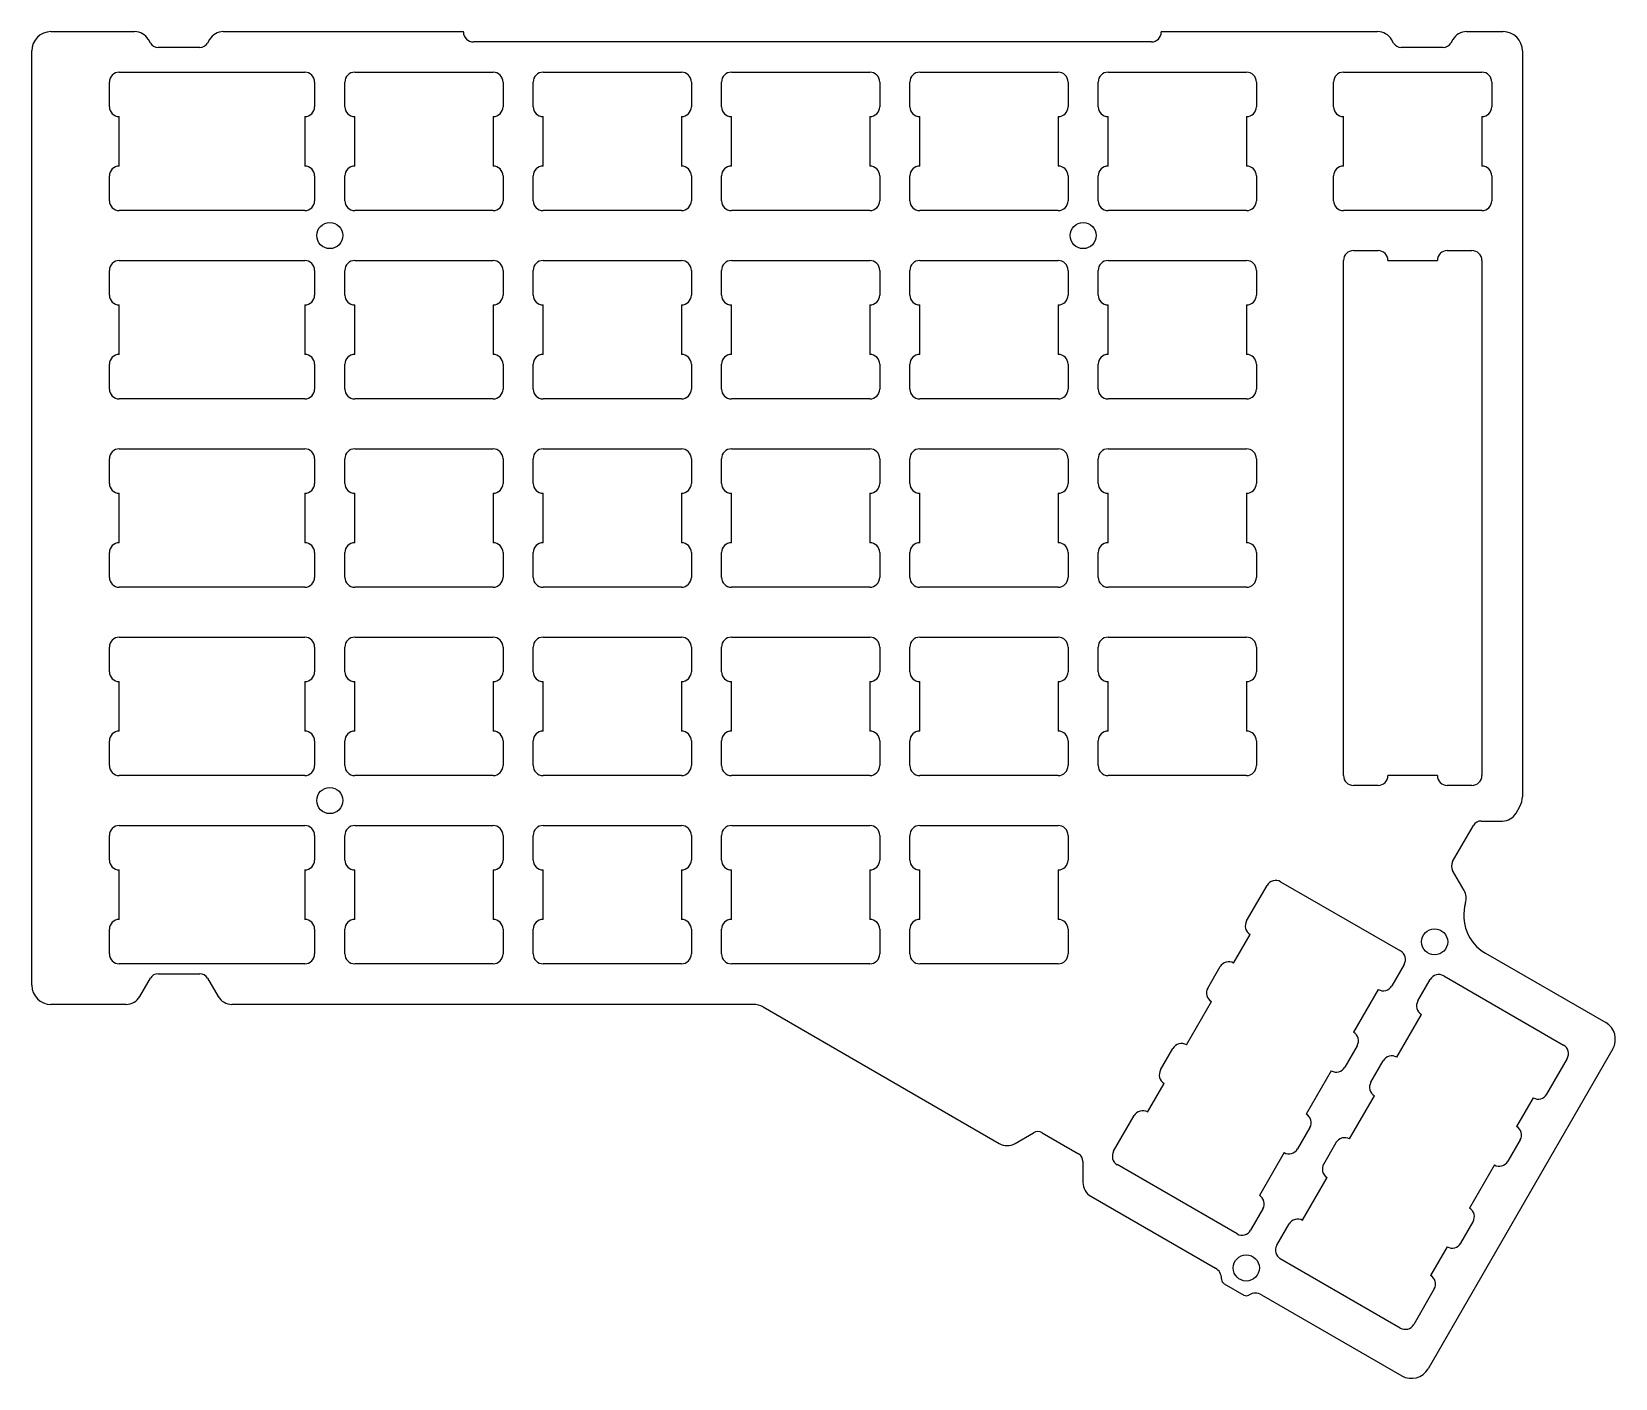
# Model space of a CAD drawing. Header units: millimetres. Extents: x -65 to 95, y -55 to 81.
import ezdxf

# ---------------------------------------------------------------- set-up
doc = ezdxf.new("R2010")
doc.units = ezdxf.units.MM

msp = doc.modelspace()

# ---------------------------------------------------------------- linework, layer by layer
at = {"color": 7, "linetype": 'Continuous', "lineweight": 25}
for p, q in [((-62.97, 80.82), (-54.51, 80.82)), ((-45.54, 80.82), (-21.25, 80.82)), ((-21.25, 80.78), (-21.25, 80.82)), ((49.33, 80.82), (49.33, 80.78)), ((49.33, 80.82), (71.21, 80.82)), ((80.21, 80.82), (83.91, 80.82)), ((-64.92, -15.63), (-64.92, 78.87)), ((-52.92, 79.67), (-53.12, 80.02)), ((-47.91, 79.22), (-52.14, 79.22)), ((-46.93, 80.02), (-47.13, 79.67)), ((48.33, 79.78), (-20.25, 79.78)), ((72.83, 79.67), (72.63, 80.02)), ((77.84, 79.22), (73.61, 79.22)), ((78.82, 80.02), (78.62, 79.67)), ((85.86, 78.87), (85.86, 3.42)), ((-57.06, 73.22), (-57.06, 75.72)), ((-56.06, 76.72), (-37.3, 76.72)), ((-36.3, 75.72), (-36.3, 73.22)), ((-33.25, 73.22), (-33.25, 75.72)), ((-32.25, 76.72), (-18.25, 76.72)), ((-17.25, 75.72), (-17.25, 73.22)), ((-14.2, 73.22), (-14.2, 75.72)), ((-13.2, 76.72), (0.8, 76.72)), ((1.8, 75.72), (1.8, 73.22)), ((4.85, 73.22), (4.85, 75.72)), ((5.85, 76.72), (19.85, 76.72)), ((20.85, 75.72), (20.85, 73.22)), ((23.9, 73.22), (23.9, 75.72)), ((24.9, 76.72), (38.9, 76.72)), ((39.9, 75.72), (39.9, 73.22)), ((42.95, 73.22), (42.95, 75.72)), ((43.95, 76.72), (57.95, 76.72)), ((58.95, 75.72), (58.95, 73.22)), ((66.76, 73.22), (66.76, 75.72)), ((67.76, 76.72), (81.76, 76.72)), ((82.76, 75.72), (82.76, 73.22)), ((-56.06, 67.22), (-56.06, 72.22)), ((-37.3, 72.22), (-37.3, 67.22)), ((-32.25, 67.22), (-32.25, 72.22)), ((-18.25, 72.22), (-18.25, 67.22)), ((-13.2, 67.22), (-13.2, 72.22)), ((0.8, 72.22), (0.8, 67.22)), ((5.85, 67.22), (5.85, 72.22)), ((19.85, 72.22), (19.85, 67.22)), ((24.9, 67.22), (24.9, 72.22)), ((38.9, 72.22), (38.9, 67.22)), ((43.95, 67.22), (43.95, 72.22)), ((57.95, 72.22), (57.95, 67.22)), ((67.76, 67.22), (67.76, 72.22)), ((81.76, 72.22), (81.76, 67.22)), ((-57.06, 63.72), (-57.06, 66.22)), ((-36.3, 66.22), (-36.3, 63.72)), ((-33.25, 63.72), (-33.25, 66.22)), ((-17.25, 66.22), (-17.25, 63.72)), ((-14.2, 63.72), (-14.2, 66.22)), ((1.8, 66.22), (1.8, 63.72)), ((4.85, 63.72), (4.85, 66.22)), ((20.85, 66.22), (20.85, 63.72)), ((23.9, 63.72), (23.9, 66.22)), ((39.9, 66.22), (39.9, 63.72)), ((42.95, 63.72), (42.95, 66.22)), ((58.95, 66.22), (58.95, 63.72)), ((66.76, 63.72), (66.76, 66.22)), ((82.76, 66.22), (82.76, 63.72)), ((-37.3, 62.72), (-56.06, 62.72)), ((-18.25, 62.72), (-32.25, 62.72)), ((0.8, 62.72), (-13.2, 62.72)), ((19.85, 62.72), (5.85, 62.72)), ((38.9, 62.72), (24.9, 62.72)), ((57.95, 62.72), (43.95, 62.72)), ((81.76, 62.72), (67.76, 62.72)), ((-56.06, 57.67), (-37.3, 57.67)), ((-32.25, 57.67), (-18.25, 57.67)), ((-13.2, 57.67), (0.8, 57.67)), ((5.85, 57.67), (19.85, 57.67)), ((24.9, 57.67), (38.9, 57.67)), ((43.95, 57.67), (57.95, 57.67)), ((67.76, 5.57), (67.76, 57.67)), ((68.76, 58.67), (71.26, 58.67)), ((72.26, 57.67), (77.26, 57.67)), ((78.26, 58.67), (80.76, 58.67)), ((81.76, 57.67), (81.76, 5.57)), ((-57.06, 54.17), (-57.06, 56.67)), ((-36.3, 56.67), (-36.3, 54.17)), ((-33.25, 54.17), (-33.25, 56.67)), ((-17.25, 56.67), (-17.25, 54.17)), ((-14.2, 54.17), (-14.2, 56.67)), ((1.8, 56.67), (1.8, 54.17)), ((4.85, 54.17), (4.85, 56.67)), ((20.85, 56.67), (20.85, 54.17)), ((23.9, 54.17), (23.9, 56.67)), ((39.9, 56.67), (39.9, 54.17)), ((42.95, 54.17), (42.95, 56.67)), ((58.95, 56.67), (58.95, 54.17)), ((-56.06, 48.17), (-56.06, 53.17)), ((-37.3, 53.17), (-37.3, 48.17)), ((-32.25, 48.17), (-32.25, 53.17)), ((-18.25, 53.17), (-18.25, 48.17)), ((-13.2, 48.17), (-13.2, 53.17)), ((0.8, 53.17), (0.8, 48.17)), ((5.85, 48.17), (5.85, 53.17)), ((19.85, 53.17), (19.85, 48.17)), ((24.9, 48.17), (24.9, 53.17)), ((38.9, 53.17), (38.9, 48.17)), ((43.95, 48.17), (43.95, 53.17)), ((57.95, 53.17), (57.95, 48.17)), ((-57.06, 44.67), (-57.06, 47.17)), ((-36.3, 47.17), (-36.3, 44.67)), ((-33.25, 44.67), (-33.25, 47.17)), ((-17.25, 47.17), (-17.25, 44.67)), ((-14.2, 44.67), (-14.2, 47.17)), ((1.8, 47.17), (1.8, 44.67)), ((4.85, 44.67), (4.85, 47.17)), ((20.85, 47.17), (20.85, 44.67)), ((23.9, 44.67), (23.9, 47.17)), ((39.9, 47.17), (39.9, 44.67)), ((42.95, 44.67), (42.95, 47.17)), ((58.95, 47.17), (58.95, 44.67)), ((-37.3, 43.67), (-56.06, 43.67)), ((-18.25, 43.67), (-32.25, 43.67)), ((0.8, 43.67), (-13.2, 43.67)), ((19.85, 43.67), (5.85, 43.67)), ((38.9, 43.67), (24.9, 43.67)), ((57.95, 43.67), (43.95, 43.67)), ((-56.06, 38.62), (-37.3, 38.62)), ((-32.25, 38.62), (-18.25, 38.62)), ((-13.2, 38.62), (0.8, 38.62)), ((5.85, 38.62), (19.85, 38.62)), ((24.9, 38.62), (38.9, 38.62)), ((43.95, 38.62), (57.95, 38.62)), ((-57.06, 35.12), (-57.06, 37.62)), ((-36.3, 37.62), (-36.3, 35.12)), ((-33.25, 35.12), (-33.25, 37.62)), ((-17.25, 37.62), (-17.25, 35.12)), ((-14.2, 35.12), (-14.2, 37.62)), ((1.8, 37.62), (1.8, 35.12)), ((4.85, 35.12), (4.85, 37.62)), ((20.85, 37.62), (20.85, 35.12)), ((23.9, 35.12), (23.9, 37.62)), ((39.9, 37.62), (39.9, 35.12)), ((42.95, 35.12), (42.95, 37.62)), ((58.95, 37.62), (58.95, 35.12)), ((-56.06, 29.12), (-56.06, 34.12)), ((-37.3, 34.12), (-37.3, 29.12)), ((-32.25, 29.12), (-32.25, 34.12)), ((-18.25, 34.12), (-18.25, 29.12)), ((-13.2, 29.12), (-13.2, 34.12)), ((0.8, 34.12), (0.8, 29.12)), ((5.85, 29.12), (5.85, 34.12)), ((19.85, 34.12), (19.85, 29.12)), ((24.9, 29.12), (24.9, 34.12)), ((38.9, 34.12), (38.9, 29.12)), ((43.95, 29.12), (43.95, 34.12)), ((57.95, 34.12), (57.95, 29.12)), ((-57.06, 25.62), (-57.06, 28.12)), ((-36.3, 28.12), (-36.3, 25.62)), ((-33.25, 25.62), (-33.25, 28.12)), ((-17.25, 28.12), (-17.25, 25.62)), ((-14.2, 25.62), (-14.2, 28.12)), ((1.8, 28.12), (1.8, 25.62)), ((4.85, 25.62), (4.85, 28.12)), ((20.85, 28.12), (20.85, 25.62)), ((23.9, 25.62), (23.9, 28.12)), ((39.9, 28.12), (39.9, 25.62)), ((42.95, 25.62), (42.95, 28.12)), ((58.95, 28.12), (58.95, 25.62)), ((-37.3, 24.62), (-56.06, 24.62)), ((-18.25, 24.62), (-32.25, 24.62)), ((0.8, 24.62), (-13.2, 24.62)), ((19.85, 24.62), (5.85, 24.62)), ((38.9, 24.62), (24.9, 24.62)), ((57.95, 24.62), (43.95, 24.62)), ((-56.06, 19.57), (-37.3, 19.57)), ((-32.25, 19.57), (-18.25, 19.57)), ((-13.2, 19.57), (0.8, 19.57)), ((5.85, 19.57), (19.85, 19.57)), ((24.9, 19.57), (38.9, 19.57)), ((43.95, 19.57), (57.95, 19.57)), ((-57.06, 16.07), (-57.06, 18.57)), ((-36.3, 18.57), (-36.3, 16.07)), ((-33.25, 16.07), (-33.25, 18.57)), ((-17.25, 18.57), (-17.25, 16.07)), ((-14.2, 16.07), (-14.2, 18.57)), ((1.8, 18.57), (1.8, 16.07)), ((4.85, 16.07), (4.85, 18.57)), ((20.85, 18.57), (20.85, 16.07)), ((23.9, 16.07), (23.9, 18.57)), ((39.9, 18.57), (39.9, 16.07)), ((42.95, 16.07), (42.95, 18.57)), ((58.95, 18.57), (58.95, 16.07)), ((-56.06, 10.07), (-56.06, 15.07)), ((-37.3, 15.07), (-37.3, 10.07)), ((-32.25, 10.07), (-32.25, 15.07)), ((-18.25, 15.07), (-18.25, 10.07)), ((-13.2, 10.07), (-13.2, 15.07)), ((0.8, 15.07), (0.8, 10.07)), ((5.85, 10.07), (5.85, 15.07)), ((19.85, 15.07), (19.85, 10.07)), ((24.9, 10.07), (24.9, 15.07)), ((38.9, 15.07), (38.9, 10.07)), ((43.95, 10.07), (43.95, 15.07)), ((57.95, 15.07), (57.95, 10.07)), ((-57.06, 6.57), (-57.06, 9.07)), ((-36.3, 9.07), (-36.3, 6.57)), ((-33.25, 6.57), (-33.25, 9.07)), ((-17.25, 9.07), (-17.25, 6.57)), ((-14.2, 6.57), (-14.2, 9.07)), ((1.8, 9.07), (1.8, 6.57)), ((4.85, 6.57), (4.85, 9.07)), ((20.85, 9.07), (20.85, 6.57)), ((23.9, 6.57), (23.9, 9.07)), ((39.9, 9.07), (39.9, 6.57)), ((42.95, 6.57), (42.95, 9.07)), ((58.95, 9.07), (58.95, 6.57)), ((-37.3, 5.57), (-56.06, 5.57)), ((-18.25, 5.57), (-32.25, 5.57)), ((0.8, 5.57), (-13.2, 5.57)), ((19.85, 5.57), (5.85, 5.57)), ((38.9, 5.57), (24.9, 5.57)), ((57.95, 5.57), (43.95, 5.57)), ((77.26, 5.57), (72.26, 5.57)), ((71.26, 4.57), (68.76, 4.57)), ((80.76, 4.57), (78.26, 4.57)), ((85.22, 1.77), (85.6, 2.44)), ((-56.06, 0.52), (-37.3, 0.52)), ((-32.25, 0.52), (-18.25, 0.52)), ((-13.2, 0.52), (0.8, 0.52)), ((5.85, 0.52), (19.85, 0.52)), ((24.9, 0.52), (38.9, 0.52)), ((78.8, -3.14), (80.91, 0.52)), ((81.69, 0.97), (83.83, 0.97)), ((-57.06, -2.98), (-57.06, -0.48)), ((-36.3, -0.48), (-36.3, -2.98)), ((-33.25, -2.98), (-33.25, -0.48)), ((-17.25, -0.48), (-17.25, -2.98)), ((-14.2, -2.98), (-14.2, -0.48)), ((1.8, -0.48), (1.8, -2.98)), ((4.85, -2.98), (4.85, -0.48)), ((20.85, -0.48), (20.85, -2.98)), ((23.9, -2.98), (23.9, -0.48)), ((39.9, -0.48), (39.9, -2.98)), ((-56.06, -8.98), (-56.06, -3.98)), ((-37.3, -3.98), (-37.3, -8.98)), ((-32.25, -8.98), (-32.25, -3.98)), ((-18.25, -3.98), (-18.25, -8.98)), ((-13.2, -8.98), (-13.2, -3.98)), ((0.8, -3.98), (0.8, -8.98)), ((5.85, -8.98), (5.85, -3.98)), ((19.85, -3.98), (19.85, -8.98)), ((24.9, -8.98), (24.9, -3.98)), ((38.9, -3.98), (38.9, -8.98)), ((79.96, -6.05), (78.8, -4.04)), ((57.96, -9.13), (60.04, -5.54)), ((61.4, -5.17), (73.53, -12.17)), ((-57.06, -12.48), (-57.06, -9.98)), ((-36.3, -9.98), (-36.3, -12.48)), ((-33.25, -12.48), (-33.25, -9.98)), ((-17.25, -9.98), (-17.25, -12.48)), ((-14.2, -12.48), (-14.2, -9.98)), ((1.8, -9.98), (1.8, -12.48)), ((4.85, -12.48), (4.85, -9.98)), ((20.85, -9.98), (20.85, -12.48)), ((23.9, -12.48), (23.9, -9.98)), ((39.9, -9.98), (39.9, -12.48)), ((56.65, -13.4), (58.33, -10.5)), ((82.12, -12.4), (94.28, -19.42)), ((-37.3, -13.48), (-56.06, -13.48)), ((-18.25, -13.48), (-32.25, -13.48)), ((0.8, -13.48), (-13.2, -13.48)), ((19.85, -13.48), (5.85, -13.48)), ((38.9, -13.48), (24.9, -13.48)), ((54.04, -15.93), (55.29, -13.76)), ((73.89, -13.54), (72.64, -15.7)), ((-53.99, -16.78), (-52.92, -14.93)), ((-52.14, -14.48), (-47.91, -14.48)), ((-47.13, -14.93), (-46.06, -16.78)), ((75.28, -17.23), (76.53, -15.06)), ((77.9, -14.7), (90.02, -21.7)), ((-55.37, -17.58), (-62.97, -17.58)), ((8.08, -17.58), (-44.67, -17.58)), ((51.88, -21.67), (54.4, -17.3)), ((71.28, -16.07), (68.78, -20.4)), ((9.05, -17.84), (32.95, -31.64)), ((73.15, -22.92), (75.65, -18.59)), ((49.26, -24.2), (50.51, -22.04)), ((69.14, -21.76), (67.89, -23.93)), ((95, -22.08), (76.32, -54.43)), ((70.53, -25.45), (71.78, -23.29)), ((90.39, -23.06), (88.31, -26.66)), ((47.95, -28.47), (49.63, -25.57)), ((66.53, -24.3), (64, -28.67)), ((68.37, -31.19), (70.9, -26.82)), ((86.95, -27.02), (85.27, -29.92)), ((44.51, -32.43), (46.59, -28.83)), ((64.37, -30.04), (63.12, -32.2)), ((34.55, -31.64), (36.4, -30.57)), ((37.3, -30.57), (40.96, -32.69)), ((65.76, -33.73), (67.01, -31.56)), ((85.64, -31.29), (84.39, -33.45)), ((41.41, -33.47), (41.41, -35.6)), ((61.75, -32.57), (59.25, -36.9)), ((57, -40.79), (44.88, -33.79)), ((63.62, -39.42), (66.12, -35.09)), ((83.02, -33.82), (80.5, -38.19)), ((42.21, -36.99), (54.8, -44.26)), ((59.62, -38.26), (58.37, -40.43)), ((61.01, -41.95), (62.26, -39.79)), ((80.86, -39.56), (79.61, -41.73)), ((78.25, -42.09), (76.57, -44.99)), ((73.5, -50.32), (61.37, -43.32)), ((55.43, -45.34), (55.43, -45.4)), ((55.68, -45.83), (57.68, -46.99)), ((76.94, -46.36), (74.86, -49.95)), ((58.18, -46.99), (58.23, -46.96)), ((59.48, -46.96), (73.66, -55.14))]:
    msp.add_line(p, q, dxfattribs=at)
for centre in [(-34.77, 60.19), (41.43, 60.19), (-34.77, 3.04), (76.98, -11.25), (57.93, -44.24)]:
    msp.add_circle(centre, 1.32, dxfattribs=at)
for centre, radius, start, end in [((-62.97, 78.87), 1.95, 90, 180), ((-54.51, 79.22), 1.6, 30, 90), ((-45.54, 79.22), 1.6, 90, 150), ((-20.25, 80.78), 1, 180, 270), ((48.33, 80.78), 1, 270, 0), ((71.24, 79.22), 1.6, 30, 91.2257), ((80.21, 79.22), 1.6, 90, 150), ((83.91, 78.87), 1.95, 0, 90), ((-52.14, 80.12), 0.9, 210, 270), ((-47.91, 80.12), 0.9, 270, 330), ((73.61, 80.12), 0.9, 210, 270), ((77.84, 80.12), 0.9, 270, 330), ((-56.06, 75.72), 1, 90, 180), ((-37.3, 75.72), 1, 0, 90), ((-32.25, 75.72), 1, 90, 180), ((-18.25, 75.72), 1, 0, 90), ((-13.2, 75.72), 1, 90, 180), ((0.8, 75.72), 1, 0, 90), ((5.85, 75.72), 1, 90, 180), ((19.85, 75.72), 1, 0, 90), ((24.9, 75.72), 1, 90, 180), ((38.9, 75.72), 1, 0, 90), ((43.95, 75.72), 1, 90, 180), ((57.95, 75.72), 1, 0, 90), ((67.76, 75.72), 1, 90, 180), ((81.76, 75.72), 1, 0, 90), ((-56.06, 73.22), 1, 180, 270), ((-37.3, 73.22), 1, 270, 0), ((-32.25, 73.22), 1, 180, 270), ((-18.25, 73.22), 1, 270, 0), ((-13.2, 73.22), 1, 180, 270), ((0.8, 73.22), 1, 270, 0), ((5.85, 73.22), 1, 180, 270), ((19.85, 73.22), 1, 270, 0), ((24.9, 73.22), 1, 180, 270), ((38.9, 73.22), 1, 270, 0), ((43.95, 73.22), 1, 180, 270), ((57.95, 73.22), 1, 270, 0), ((67.76, 73.22), 1, 180, 270), ((81.76, 73.22), 1, 270, 0), ((-56.06, 66.22), 1, 90, 180), ((-37.3, 66.22), 1, 0, 90), ((-32.25, 66.22), 1, 90, 180), ((-18.25, 66.22), 1, 0, 90), ((-13.2, 66.22), 1, 90, 180), ((0.8, 66.22), 1, 0, 90), ((5.85, 66.22), 1, 90, 180), ((19.85, 66.22), 1, 0, 90), ((24.9, 66.22), 1, 90, 180), ((38.9, 66.22), 1, 0, 90), ((43.95, 66.22), 1, 90, 180), ((57.95, 66.22), 1, 0, 90), ((67.76, 66.22), 1, 90, 180), ((81.76, 66.22), 1, 0, 90), ((-56.06, 63.72), 1, 180, 270), ((-37.3, 63.72), 1, 270, 0), ((-32.25, 63.72), 1, 180, 270), ((-18.25, 63.72), 1, 270, 0), ((-13.2, 63.72), 1, 180, 270), ((0.8, 63.72), 1, 270, 0), ((5.85, 63.72), 1, 180, 270), ((19.85, 63.72), 1, 270, 0), ((24.9, 63.72), 1, 180, 270), ((38.9, 63.72), 1, 270, 0), ((43.95, 63.72), 1, 180, 270), ((57.95, 63.72), 1, 270, 0), ((67.76, 63.72), 1, 180, 270), ((81.76, 63.72), 1, 270, 0), ((-56.06, 56.67), 1, 90, 180), ((-37.3, 56.67), 1, 0, 90), ((-32.25, 56.67), 1, 90, 180), ((-18.25, 56.67), 1, 0, 90), ((-13.2, 56.67), 1, 90, 180), ((0.8, 56.67), 1, 0, 90), ((5.85, 56.67), 1, 90, 180), ((19.85, 56.67), 1, 0, 90), ((24.9, 56.67), 1, 90, 180), ((38.9, 56.67), 1, 0, 90), ((43.95, 56.67), 1, 90, 180), ((57.95, 56.67), 1, 0, 90), ((68.76, 57.67), 1, 90, 180), ((71.26, 57.67), 1, 0, 90), ((78.26, 57.67), 1, 90, 180), ((80.76, 57.67), 1, 0, 90), ((-56.06, 54.17), 1, 180, 270), ((-37.3, 54.17), 1, 270, 0), ((-32.25, 54.17), 1, 180, 270), ((-18.25, 54.17), 1, 270, 0), ((-13.2, 54.17), 1, 180, 270), ((0.8, 54.17), 1, 270, 0), ((5.85, 54.17), 1, 180, 270), ((19.85, 54.17), 1, 270, 0), ((24.9, 54.17), 1, 180, 270), ((38.9, 54.17), 1, 270, 0), ((43.95, 54.17), 1, 180, 270), ((57.95, 54.17), 1, 270, 0), ((-56.06, 47.17), 1, 90, 180), ((-37.3, 47.17), 1, 0, 90), ((-32.25, 47.17), 1, 90, 180), ((-18.25, 47.17), 1, 0, 90), ((-13.2, 47.17), 1, 90, 180), ((0.8, 47.17), 1, 0, 90), ((5.85, 47.17), 1, 90, 180), ((19.85, 47.17), 1, 0, 90), ((24.9, 47.17), 1, 90, 180), ((38.9, 47.17), 1, 0, 90), ((43.95, 47.17), 1, 90, 180), ((57.95, 47.17), 1, 0, 90), ((-56.06, 44.67), 1, 180, 270), ((-37.3, 44.67), 1, 270, 0), ((-32.25, 44.67), 1, 180, 270), ((-18.25, 44.67), 1, 270, 0), ((-13.2, 44.67), 1, 180, 270), ((0.8, 44.67), 1, 270, 0), ((5.85, 44.67), 1, 180, 270), ((19.85, 44.67), 1, 270, 0), ((24.9, 44.67), 1, 180, 270), ((38.9, 44.67), 1, 270, 0), ((43.95, 44.67), 1, 180, 270), ((57.95, 44.67), 1, 270, 0), ((-56.06, 37.62), 1, 90, 180), ((-37.3, 37.62), 1, 0, 90), ((-32.25, 37.62), 1, 90, 180), ((-18.25, 37.62), 1, 0, 90), ((-13.2, 37.62), 1, 90, 180), ((0.8, 37.62), 1, 0, 90), ((5.85, 37.62), 1, 90, 180), ((19.85, 37.62), 1, 0, 90), ((24.9, 37.62), 1, 90, 180), ((38.9, 37.62), 1, 0, 90), ((43.95, 37.62), 1, 90, 180), ((57.95, 37.62), 1, 0, 90), ((-56.06, 35.12), 1, 180, 270), ((-37.3, 35.12), 1, 270, 0), ((-32.25, 35.12), 1, 180, 270), ((-18.25, 35.12), 1, 270, 0), ((-13.2, 35.12), 1, 180, 270), ((0.8, 35.12), 1, 270, 0), ((5.85, 35.12), 1, 180, 270), ((19.85, 35.12), 1, 270, 0), ((24.9, 35.12), 1, 180, 270), ((38.9, 35.12), 1, 270, 0), ((43.95, 35.12), 1, 180, 270), ((57.95, 35.12), 1, 270, 0), ((-56.06, 28.12), 1, 90, 180), ((-37.3, 28.12), 1, 0, 90), ((-32.25, 28.12), 1, 90, 180), ((-18.25, 28.12), 1, 0, 90), ((-13.2, 28.12), 1, 90, 180), ((0.8, 28.12), 1, 0, 90), ((5.85, 28.12), 1, 90, 180), ((19.85, 28.12), 1, 0, 90), ((24.9, 28.12), 1, 90, 180), ((38.9, 28.12), 1, 0, 90), ((43.95, 28.12), 1, 90, 180), ((57.95, 28.12), 1, 0, 90), ((-56.06, 25.62), 1, 180, 270), ((-37.3, 25.62), 1, 270, 0), ((-32.25, 25.62), 1, 180, 270), ((-18.25, 25.62), 1, 270, 0), ((-13.2, 25.62), 1, 180, 270), ((0.8, 25.62), 1, 270, 0), ((5.85, 25.62), 1, 180, 270), ((19.85, 25.62), 1, 270, 0), ((24.9, 25.62), 1, 180, 270), ((38.9, 25.62), 1, 270, 0), ((43.95, 25.62), 1, 180, 270), ((57.95, 25.62), 1, 270, 0), ((-56.06, 18.57), 1, 90, 180), ((-37.3, 18.57), 1, 0, 90), ((-32.25, 18.57), 1, 90, 180), ((-18.25, 18.57), 1, 0, 90), ((-13.2, 18.57), 1, 90, 180), ((0.8, 18.57), 1, 0, 90), ((5.85, 18.57), 1, 90, 180), ((19.85, 18.57), 1, 0, 90), ((24.9, 18.57), 1, 90, 180), ((38.9, 18.57), 1, 0, 90), ((43.95, 18.57), 1, 90, 180), ((57.95, 18.57), 1, 0, 90), ((-56.06, 16.07), 1, 180, 270), ((-37.3, 16.07), 1, 270, 0), ((-32.25, 16.07), 1, 180, 270), ((-18.25, 16.07), 1, 270, 0), ((-13.2, 16.07), 1, 180, 270), ((0.8, 16.07), 1, 270, 0), ((5.85, 16.07), 1, 180, 270), ((19.85, 16.07), 1, 270, 0), ((24.9, 16.07), 1, 180, 270), ((38.9, 16.07), 1, 270, 0), ((43.95, 16.07), 1, 180, 270), ((57.95, 16.07), 1, 270, 0), ((-56.06, 9.07), 1, 90, 180), ((-37.3, 9.07), 1, 0, 90), ((-32.25, 9.07), 1, 90, 180), ((-18.25, 9.07), 1, 0, 90), ((-13.2, 9.07), 1, 90, 180), ((0.8, 9.07), 1, 0, 90), ((5.85, 9.07), 1, 90, 180), ((19.85, 9.07), 1, 0, 90), ((24.9, 9.07), 1, 90, 180), ((38.9, 9.07), 1, 0, 90), ((43.95, 9.07), 1, 90, 180), ((57.95, 9.07), 1, 0, 90), ((-56.06, 6.57), 1, 180, 270), ((-37.3, 6.57), 1, 270, 0), ((-32.25, 6.57), 1, 180, 270), ((-18.25, 6.57), 1, 270, 0), ((-13.2, 6.57), 1, 180, 270), ((0.8, 6.57), 1, 270, 0), ((5.85, 6.57), 1, 180, 270), ((19.85, 6.57), 1, 270, 0), ((24.9, 6.57), 1, 180, 270), ((38.9, 6.57), 1, 270, 0), ((43.95, 6.57), 1, 180, 270), ((57.95, 6.57), 1, 270, 0), ((68.76, 5.57), 1, 180, 270), ((71.26, 5.57), 1, 270, 0), ((78.26, 5.57), 1, 180, 270), ((80.76, 5.57), 1, 270, 0), ((83.91, 3.42), 1.95, 330, 0), ((83.83, 2.57), 1.6, 270, 330), ((-56.06, -0.48), 1, 90, 180), ((-37.3, -0.48), 1, 0, 90), ((-32.25, -0.48), 1, 90, 180), ((-18.25, -0.48), 1, 0, 90), ((-13.2, -0.48), 1, 90, 180), ((0.8, -0.48), 1, 0, 90), ((5.85, -0.48), 1, 90, 180), ((19.85, -0.48), 1, 0, 90), ((24.9, -0.48), 1, 90, 180), ((38.9, -0.48), 1, 0, 90), ((81.69, 0.07), 0.9, 90, 150), ((-56.06, -2.98), 1, 180, 270), ((-37.3, -2.98), 1, 270, 0), ((-32.25, -2.98), 1, 180, 270), ((-18.25, -2.98), 1, 270, 0), ((-13.2, -2.98), 1, 180, 270), ((0.8, -2.98), 1, 270, 0), ((5.85, -2.98), 1, 180, 270), ((19.85, -2.98), 1, 270, 0), ((24.9, -2.98), 1, 180, 270), ((38.9, -2.98), 1, 270, 0), ((79.58, -3.59), 0.9, 150, 210), ((60.9, -6.04), 1, 60, 150), ((78.57, -6.85), 1.6, 343.1974, 30), ((84.32, -8.59), 4.4, 163.1974, 240), ((-56.06, -9.98), 1, 90, 180), ((-37.3, -9.98), 1, 0, 90), ((-32.25, -9.98), 1, 90, 180), ((-18.25, -9.98), 1, 0, 90), ((-13.2, -9.98), 1, 90, 180), ((0.8, -9.98), 1, 0, 90), ((5.85, -9.98), 1, 90, 180), ((19.85, -9.98), 1, 0, 90), ((24.9, -9.98), 1, 90, 180), ((38.9, -9.98), 1, 0, 90), ((58.83, -9.63), 1, 150, 240), ((-56.06, -12.48), 1, 180, 270), ((-37.3, -12.48), 1, 270, 0), ((-32.25, -12.48), 1, 180, 270), ((-18.25, -12.48), 1, 270, 0), ((-13.2, -12.48), 1, 180, 270), ((0.8, -12.48), 1, 270, 0), ((5.85, -12.48), 1, 180, 270), ((19.85, -12.48), 1, 270, 0), ((24.9, -12.48), 1, 180, 270), ((38.9, -12.48), 1, 270, 0), ((73.03, -13.04), 1, 330, 60), ((56.15, -14.26), 1, 60, 150), ((-62.97, -15.63), 1.95, 180, 270), ((-52.14, -15.38), 0.9, 90, 150), ((-47.91, -15.38), 0.9, 30, 90), ((54.9, -16.43), 1, 150, 240), ((71.78, -15.2), 1, 240, 330), ((77.4, -15.56), 1, 60, 150), ((-55.37, -15.98), 1.6, 270, 330), ((-44.67, -15.98), 1.6, 210, 270), ((8.08, -19.53), 1.95, 60, 90), ((76.15, -17.73), 1, 150, 240), ((68.28, -21.26), 1, 330, 60), ((93.31, -21.11), 1.95, 330, 60), ((51.38, -22.54), 1, 60, 150), ((89.52, -22.56), 1, 330, 60), ((67.03, -23.43), 1, 240, 330), ((72.65, -23.79), 1, 60, 150), ((50.13, -24.7), 1, 150, 240), ((71.4, -25.95), 1, 150, 240), ((87.45, -26.16), 1, 240, 330), ((47.45, -29.33), 1, 60, 150), ((63.5, -29.54), 1, 330, 60), ((84.77, -30.79), 1, 330, 60), ((33.75, -30.26), 1.6, 240, 300), ((36.85, -31.35), 0.9, 60, 120), ((67.87, -32.06), 1, 60, 150), ((40.51, -33.47), 0.9, 360, 60), ((45.38, -32.93), 1, 150, 240), ((62.25, -31.7), 1, 240, 330), ((83.52, -32.95), 1, 240, 330), ((66.62, -34.23), 1, 150, 240), ((43.01, -35.6), 1.6, 180, 240), ((58.75, -37.76), 1, 330, 60), ((80, -39.06), 1, 330, 60), ((63.12, -40.29), 1, 60, 150), ((57.5, -39.93), 1, 240, 330), ((61.87, -42.45), 1, 150, 240), ((78.75, -41.23), 1, 240, 330), ((54.18, -45.34), 1.25, 0, 60), ((55.93, -45.4), 0.5, 180, 240), ((76.07, -45.86), 1, 330, 60), ((57.93, -46.55), 0.5, 240, 300), ((58.85, -48.04), 1.25, 60, 120), ((74, -49.45), 1, 240, 330), ((74.63, -53.46), 1.95, 240, 330)]:
    msp.add_arc(centre, radius, start, end, dxfattribs=at)

doc.saveas('drawing.dxf')
